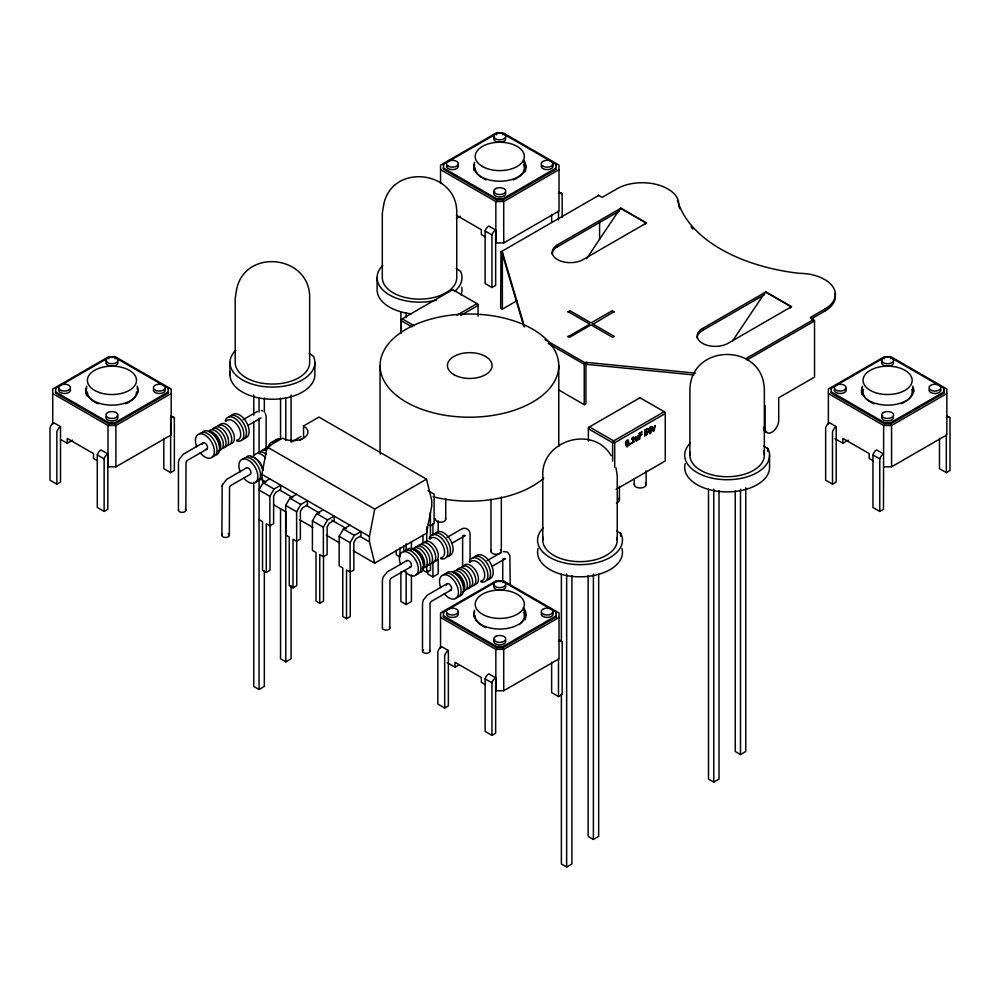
<?xml version="1.0" encoding="UTF-8"?>
<svg xmlns="http://www.w3.org/2000/svg" width="1000" height="1000" viewBox="0 0 1000 1000"><rect width="100%" height="100%" fill="white"/><g stroke="black" fill="none" stroke-linecap="round" stroke-linejoin="round"><path stroke-width="1.5" d="M55.613 393.113L55.613 391.912L108.8 422.612L115.1 422.612L168.287 391.9L168.287 393.1L115.1 423.812L108.8 423.812L55.613 393.113L55.625 388.275L108.812 357.562L108.812 358.762M443.45 169.2L443.45 168L496.625 198.7L502.925 198.7L556.112 167.987L556.112 169.188L502.925 199.9L496.625 199.9L443.45 169.2L443.45 164.363L496.637 133.65L496.637 134.85M443.45 617.025L443.45 612.188L496.637 581.475L502.925 581.475L556.112 612.175L556.112 617.013L502.925 647.725L496.625 647.725L443.45 617.025L443.45 615.825L496.625 646.525L502.925 646.525L556.112 615.812L556.112 617.013M890.75 358.762L890.75 357.562L943.938 388.275L943.938 393.1L890.75 423.812L884.45 423.812L831.275 393.113L831.275 388.275L884.463 357.562L884.463 358.762M585.95 362.325L585.95 364.3L586.8 363.8L585.95 365.275L585.95 403.688L584.237 404.675L584.237 364.3L585.95 362.325L695.525 373.15M516.95 300.712L502.362 309.137L500.65 308.163L500.988 251.425L502.362 252.013L524.538 326.875M597.888 195.875L598.513 195.287L602.15 197.362L616.65 188.988A35.587 20.55 0 0 1 667.825 188.988A35.587 20.55 0 0 1 678.688 203.762A153.737 88.763 0 0 0 799.188 273.325A35.587 20.55 0 0 1 824.775 279.6A36.188 20.888 0 0 1 824.775 309.137L824.775 311.112L811.587 318.725M222.175 485.925L221.9 535.325M633.138 441.938L633.4 436.875L631.85 439.113L632.025 438.125M262.938 484.025L261.875 474.35L267.15 446.987L282.512 438.113A14.887 8.6 0 0 0 303.575 438.113A14.887 8.6 0 0 0 303.575 425.95L318.95 417.075L426.512 479.175L431.775 500.45L431.775 505.875L426.512 533.237L374.7 563.15L353.188 550.725M374.7 563.15L369.438 541.862L369.438 536.45L374.7 509.087L426.512 479.175M653.413 429.825L655.088 425.513M653.1 431L653.938 430.825L655.35 425.662M222.562 484.613L226.8 479.275L246.513 467.9M222.062 486.3L222.613 484.412M625.475 442.188L626.862 440.25M269.75 478.888L263.137 482.713L258.925 490L269.875 496.325L269.875 525.825L266.275 523.75L266.275 572.388L270.025 570.212L270.025 524.625M269.875 496.325L274.088 489.025L280.7 485.213L280.7 489.538L275.725 492.413L273.625 496.062L273.625 523.663L269.875 525.825M293.012 587.825L293.012 539.188L296.613 541.263L300.363 539.1L300.363 511.5L302.475 507.85L307.438 504.988L307.438 500.65L300.825 504.475L296.613 511.763L296.762 585.662L293.012 587.825L289.262 585.662L289.262 537.025L285.663 534.938L285.663 505.45L289.875 498.15L296.488 494.338M323.512 555.5L323.512 601.1L319.762 603.263L316.012 601.1L316.012 552.463L312.413 550.388L312.413 520.887L316.625 513.587L323.237 509.775M323.363 556.712L323.363 527.212L327.575 519.913L334.188 516.1L334.188 520.425L329.225 523.3L327.113 526.938L327.113 554.55L323.363 556.712L319.762 554.625L319.762 603.263M350.262 570.95L350.262 616.55L346.512 618.713L342.762 616.55L342.762 567.913L339.162 565.825L339.162 536.325L343.375 529.038L349.988 525.212M350.112 572.15L350.112 542.65L354.325 535.363L360.938 531.538L360.938 535.862L355.962 538.737L353.862 542.388L353.862 569.987L350.112 572.15L346.512 570.075L346.512 618.713M586.712 258.488L619.4 209.713A3.912 2.263 -60 0 1 620.65 208.375A3.525 2.037 -60 0 1 620.913 208.188L646.525 222.95A3.525 2.037 -60 0 0 646.237 223.15A3.912 2.263 -60 0 0 644.987 224.488M732.55 340.925L764.375 293.438A3.912 2.263 -60 0 1 765.625 292.1A3.525 2.037 -60 0 1 765.913 291.9L791.513 306.675A3.525 2.037 -60 0 0 791.213 306.875A3.912 2.263 -60 0 0 789.963 308.212M637.325 440.1L638.225 439.888L638.225 435.55L637.6 439.162L636.4 440.35L635.913 436.887L635.275 437.262C633.263 440.275 637.038 442.675 637.325 439.625M644.788 433C647.9 430.037 647.6 435.95 644.575 434.888M645.438 431.863L646.8 431.425A1.975 1.137 -60 0 1 647.525 431.525A1.762 1.013 -60 0 1 647.788 432.05L646.862 434.875L644.575 435.712M60.625 439.462L67.2 443.263L72.575 440.163M456.375 218.575L460.4 216.25M52.725 393.562L108 425.487L115.9 425.487L171.188 393.562M440.55 169.65L495.838 201.575L503.725 201.575L559.012 169.65M56.85 484.137L60.525 482.013L60.525 426.625L53.688 422.675A5.513 3.175 -60 0 0 50 428.1L50 480.188L56.85 484.137L56.85 432.05A5.513 3.175 -60 0 1 60.525 426.625M108 425.487L108 466.825L115.9 466.825L171.188 434.913L171.188 389.012L115.9 357.088L108 357.088L52.725 389.012L52.725 424.225M495.838 201.575L495.838 242.913L503.725 242.913L559.012 211L559.012 165.1L503.725 133.175L495.838 133.175L440.55 165.1L440.55 183.475M500.65 252.013L598.737 195.387M203.062 442.8L183.35 454.175L179.15 459.325L178.438 462.675L178.438 510.238M243.05 419.712L257.512 411.362M646.5 222.963L583.062 259.587A18.088 10.45 0 0 1 557.475 259.587A18.088 10.45 0 0 1 557.475 244.812L620.913 208.188M206.762 449.263L187.125 460.538L186.025 462.163L185.888 510.225M248.012 425.45L260.988 417.95M552.175 254.175A18.088 10.45 0 0 1 557.475 246.788L619.562 210.938M163.812 438.263L163.812 468.675L170.662 472.638L174.35 470.5L174.35 417.938L170.925 415.962M104.138 511.438L107.825 509.312L107.825 453.925L100.975 449.975A5.362 3.088 -60 0 0 97.287 454.925L97.287 507.488L104.138 511.438L104.138 458.875A5.362 3.088 -60 0 1 107.825 453.925M491.962 287.525L495.65 285.4L495.65 230.012L488.8 226.062A5.362 3.088 -60 0 0 485.112 231.012L485.112 283.575L491.962 287.525L491.962 234.963A5.362 3.088 -60 0 1 495.65 230.012M457.025 315.15L476.975 303.625L478.038 305.45L460.737 315.438M291.762 441.775L300.95 436.463M299.625 440.387L303.575 438.113L303.575 425.95M250.225 474.35L230.588 485.625L229.537 487.05L229.35 535.325M568.025 312.1L569.725 310.625L591.05 322.938L612.375 310.625L614.075 312.1M568.025 336.725L589.338 324.412M568.025 336.238L569.725 337.225L591.05 324.913L612.375 337.225L614.075 336.725M592.75 324.412L614.075 311.613M791.513 306.675L728.062 343.312A18.088 10.45 0 0 1 702.475 343.312A18.088 10.45 0 0 1 702.475 328.537L765.913 291.9M697.175 337.887A18.088 10.45 0 0 1 702.475 330.5L764.562 294.65M824.775 309.137L810.275 317.512L814.525 320.825L814.538 377.1L778.713 397.788L778.713 420.438A9.65 5.575 -60 0 1 771.888 432.25A9.65 5.575 -60 0 1 765.062 428.312L763.363 427.325M746.162 358.462L813.688 319.488M747.013 359.95L814.538 320.962M407 560.538L387.287 571.925L383.1 577.062L382.388 580.425L382.388 627.987M446.987 537.45L461.45 529.113C465.112 526.663 470.35 529.688 470.062 534.087L470.062 560.163M638.925 433.4L642.188 431.825L639.6 433.7M644.788 430.025L647.8 428.587L645.438 430.325M631.85 439.113L632.75 438.587L632.75 442.463L631.587 442.837M410.7 567L391.062 578.288L389.963 579.9L389.825 627.962M451.95 543.188L465.375 535.5L463.537 535.438M652.65 427.225L651.7 427.475L652.65 427.225L653.675 429.975M639.6 435.325L642.087 434.188L639.6 436.012M629.375 443.587L630.438 443.275L630.438 444.387L629.375 444.7M644.837 435.037L644.837 435.863M633.4 442.088L634.288 441.575L631.587 443.425M638.925 439.175L639.862 438.95L639.862 436.163M423 567.175L423 570.212L426.75 572.388L430.5 570.212L430.5 564.138M280.538 509.012L280.538 658.825L285.8 661.875L291.075 658.825L291.075 585.487M427.65 570.775L427.65 573.9L432.912 576.938L438.175 573.9L438.175 559.85M253.787 482.212L253.787 686.438L259.062 689.475L264.325 686.438L264.325 571.075M400.9 571.888L400.9 601.5L406.163 604.538L411.425 601.5L411.425 575M447.113 583.7L427.413 595.087L423.212 600.225L422.5 603.587L422.5 651.15M487.113 560.612L501.562 552.275M616.05 489.387L665.263 460.962L665.263 412.325L639.987 397.738L588.387 427.525L588.387 440.988M450.825 590.163L431.188 601.45L430.075 603.062L429.95 651.125M492.075 566.35L505.5 558.663L503.663 558.6M447.125 662.613L455.025 667.175L459.062 664.85M834.963 438.713L842.85 443.263L848.238 440.163M831.275 393.113L831.275 391.912L884.45 422.612L890.75 422.612L943.938 391.9M440.55 617.475L495.838 649.4L503.725 649.4L559.012 617.475M828.375 393.562L883.662 425.487L891.562 425.487L946.838 393.562M444.675 708.05L448.363 705.925L448.363 650.537L441.512 646.587A5.513 3.175 -60 0 0 437.825 652.013L437.825 704.1L444.675 708.05L444.675 655.962A5.513 3.175 -60 0 1 448.363 650.537M832.5 484.137L836.188 482.013L836.188 426.625L829.338 422.675A5.513 3.175 -60 0 0 825.65 428.1L825.65 480.188L832.5 484.137L832.5 432.05A5.513 3.175 -60 0 1 836.188 426.625M495.838 649.4L495.838 690.738L503.725 690.738L559.012 658.812L559.012 612.913L503.725 581L495.838 581L440.55 612.913L440.55 648.138M883.662 466.825L891.562 466.825L946.838 434.913L946.838 389.012L891.562 357.088L883.662 357.088L828.375 389.012L828.375 424.225M551.638 662.175L551.638 692.588L558.488 696.538L562.175 694.412L562.175 641.85L558.75 639.875M939.475 438.263L939.475 468.675L946.312 472.638L950 470.5L950 417.938A5.362 3.088 -60 0 0 946.312 417.238M491.962 735.35L495.65 733.225L495.65 677.825L488.8 673.875A5.362 3.088 -60 0 0 485.112 678.838L485.112 731.4L491.962 735.35L491.962 682.788A5.362 3.088 -60 0 1 495.65 677.825M879.788 511.438L879.788 458.875A5.362 3.088 -60 0 1 883.475 453.925L876.625 449.975A5.362 3.088 -60 0 0 872.95 454.925L872.95 507.488L879.788 511.438L883.475 509.312L883.662 425.487M588.125 575.8L588.125 836.413L593.387 839.45L598.663 836.413L598.663 574.237M735.238 490.875L735.238 751.488L740.5 754.525L745.763 751.488L745.763 487.75M561.375 694.1L561.375 864.013L566.65 867.05L571.912 864.013L571.912 575.625M708.487 489.137L708.487 779.087L713.75 782.125L719.013 779.087L719.013 490.688M503.4 551.55L507.413 552.087L509.9 555.3L510.188 584.862M451.712 290.25L453.812 290.25M638.938 398.35L641.038 398.35M585.95 364.3L693.988 374.963M261.425 410.538L262.613 410.9M556.112 169.188L556.112 164.363L502.925 133.65L502.925 134.85M620.65 208.375L646.237 223.15M765.625 292.1L791.213 306.875M558.75 192.05L562.175 194.025L562.175 217.225M946.575 415.962L948.863 417.287M485.112 231.012L491.962 234.963M872.95 454.925L879.788 458.875M456.35 215.25L481.35 229.688L481.35 234.55L485.3 236.838M873.125 460.75L869.175 458.462L869.175 453.6L842.85 438.4L842.85 443.263M502.362 252.013L502.362 253.988L503.212 254.475L502.362 254.975L502.362 309.137M592.75 323.925L614.075 336.238M568.025 311.613L589.338 323.925M456.188 268.4L460.538 271.3A42.438 24.5 0 0 1 454.312 291.688M763.775 445.988L768.125 448.875A42.438 24.5 0 0 1 721.587 479.513A42.438 24.5 0 0 1 690.375 442.975M545.037 339.7L585.087 362.812M548.2 343.488L584.237 364.3M559.038 390.125L584.237 404.675M635.913 436.887L635.275 437.262M414.325 325.812L402.212 318.825L401.163 320.65L411.925 326.863M309.075 353.338L313.425 356.225A42.438 24.5 0 0 1 266.887 386.863A42.438 24.5 0 0 1 235.675 350.312M616.663 530.913L621.013 533.812A42.438 24.5 0 0 1 574.475 564.45A42.438 24.5 0 0 1 543.263 527.9M428.013 490.65L434.1 494.162L434.1 523.663L430.35 525.825L427.95 524.438M168.287 393.1L168.275 388.275L115.1 357.562L115.1 358.762M267.15 446.987L374.7 509.087M261.875 474.35L369.438 536.45M261.875 479.775L265.912 482.1M279.363 489.862L292.8 497.625M306.25 505.387L319.688 513.15M331.788 520.138L346.575 528.675M360.025 536.438L369.438 541.862M263.137 482.713L274.088 489.025M289.875 498.15L300.825 504.475M316.625 513.587L327.575 519.913M343.375 529.038L354.325 535.363M285.663 505.45L296.613 511.763M312.413 520.887L323.363 527.212M339.162 536.325L350.112 542.65M273.863 504.925L285.963 511.912M299.413 519.675L312.85 527.438M326.3 535.2L339.75 542.962M258.925 519.5L262.525 521.575L262.525 570.212L266.275 572.388M97.287 454.925L104.138 458.875M485.112 678.838L491.962 682.788M97.475 460.75L93.525 458.462L93.525 453.6L67.2 438.4L67.2 443.263M485.3 684.65L481.35 682.375L481.35 677.513L455.025 662.312L455.025 667.175M611.163 455.688C593.513 424.787 541.225 439.963 542.788 475.712L542.788 540.15M265.287 413.188L266.125 416.337L266.125 448.562M651.963 427.625L653.375 431.15M502.362 253.988L523.65 325.85M615.975 467.837L617.25 475.712L617.25 540.15M943.938 393.1L943.938 388.275M946.312 434.613L946.312 472.638M891.562 425.487L891.562 466.825M890.75 422.612L890.75 423.812M884.45 422.612L884.45 423.812M831.275 388.275L831.275 389.475M769.562 455.225L769.562 467.375A42.438 24.5 0 0 1 723.787 491.812A42.438 24.5 0 0 1 685.212 463.55M767.65 448.225L767.65 451.262M765.062 405.662L765.062 428.312M764.35 455.225L764.35 390.775C764.6 342.388 689.65 342.388 689.9 390.775L689.9 455.225M740.5 489.225L740.5 754.525M713.75 489.05L713.75 782.125M702.475 328.537L702.475 330.5M678.688 203.762L678.688 205.725A153.737 88.763 0 0 0 679.75 208.562M646.15 470.875L646.15 484.562M645.7 430.475L645.7 432.013M645.05 430.175L645.05 433.15M639.862 433.85L639.862 435.487M639.188 433.55L639.188 439.338M634.237 478.475L634.237 484.562M629.637 443.738L629.637 444.85M620.538 533.15L620.538 536.188M619.412 486.325L619.412 500M614.712 467.2L614.712 442.725L613.663 440.9L589.438 426.925L588.387 428.75L612.612 442.725L614.712 442.725L665.263 413.55L664.212 411.725L613.663 440.9L612.612 442.725L612.612 461.087M599.587 222.05L599.587 239.075M593.387 574.163L593.387 839.45M566.65 573.987L566.65 867.05M561.375 574.062L561.375 641.1M558.775 365.625A89.35 51.588 0 0 1 424.738 410.3A89.35 51.588 0 0 1 424.738 320.95A89.35 51.588 0 0 1 558.775 365.625L558.775 446.475M558.488 210.7L558.488 219.825M558.488 658.512L558.488 696.538M557.475 244.812L557.475 246.788M556.112 164.363L556.112 165.562M556.112 612.175L556.112 613.375M551.638 214.35L551.638 221.95M503.725 201.575L503.725 242.913M503.725 649.4L503.725 690.738M502.925 198.7L502.925 199.9M502.925 581.475L502.925 582.675M502.925 646.525L502.925 647.725M502.738 559.05L502.738 581.938M501.337 497.025L501.337 550.95M496.625 198.7L496.625 199.9M496.625 646.525L496.625 647.725M490.988 499.263L490.988 551.65M478.038 316.163L478.038 304.237L452.762 289.65L401.163 319.438L401.163 333.2M462.625 535.887L462.625 566.4M445.737 498.725L445.737 518.85M443.45 164.363L443.45 165.562M443.45 612.188L443.45 613.387M438.175 520.837L438.175 531.763M432.912 523.875L432.912 534.8M432.912 561.337L432.912 576.938M430.35 512.025L430.5 538.3M426.75 526.788L426.75 541.987M426.75 564.788L426.75 572.388M423 535.262L423 542.863M411.425 542.263L411.425 550.062M406.163 313.025L406.163 317.7M406.163 543.75L406.163 549.975M406.163 571.8L406.163 604.538M403.75 545.65L403.75 551.737M400.9 311.55L400.9 333.375M400 547.825L400 556.938L396.25 554.775L396.25 550.212M380.062 365.625L380.062 449.575A89.35 51.588 0 0 0 380.4 454.062M377.1 277.638L377.1 289.8A42.438 24.5 0 0 0 411.25 313.825M314.875 362.575L314.875 374.725A42.438 24.5 0 0 1 270.212 399.2A42.438 24.5 0 0 1 230.225 372.175M291.075 395.1L291.075 441.912M285.8 398.137L285.8 440.275M285.8 512.062L285.8 661.875M280.538 398.212L280.538 438.787M264.325 398.038L264.325 412.062M259.062 397.962L259.062 411.987M259.062 418.225L259.062 452.525M259.062 479.025L259.062 689.475M253.787 394.925L253.787 415.188M253.787 421.425L253.787 455.712M229.988 362.575L229.988 374.725M170.662 472.638L170.662 417.238A5.362 3.088 -60 0 1 174.35 417.938M168.275 388.275L168.275 389.462M115.9 425.487L115.9 466.825M115.1 422.612L115.1 423.812M108.8 422.612L108.8 423.812M55.625 388.275L55.625 389.475M893.562 362.575A5.962 3.438 0 0 1 892.013 365.05L890.825 365.625A5.962 3.438 0 0 1 883.6 365.275L882.588 364.588A5.962 3.438 0 0 1 882.312 361.15M893.562 417.612A5.962 3.438 0 0 1 892.625 419.312L891.612 419.988A5.962 3.438 0 0 1 884.388 420.337L883.2 419.762A5.962 3.438 0 0 1 882.6 415.588M912.788 386.2A26.062 15.05 0 0 1 887.613 405.138A26.062 15.05 0 0 1 862.438 386.2M845.387 388.375A5.962 3.438 0 0 1 841 393.5A5.962 3.438 0 0 1 834.475 389.2M940.75 389.2A5.962 3.438 0 0 1 935 393.525A5.962 3.438 0 0 1 929.237 389.2M861.95 394.562A26.062 15.05 0 0 1 862.438 388.05M912.788 388.05A26.062 15.05 0 0 1 913.675 391.95M911.8 389.487A24.575 14.188 0 0 1 906.075 401.3M904.987 401.975A24.575 14.188 0 0 1 901.25 403.75M873.962 403.75A24.575 14.188 0 0 1 870.238 401.975M869.137 401.3A24.575 14.188 0 0 1 863.413 389.487M558.488 193.325A5.362 3.088 -60 0 1 562.175 194.025M505.462 137.775A5.962 3.438 0 0 1 504.188 141.137L503 141.713A5.962 3.438 0 0 1 495.763 141.363L494.762 140.675A5.962 3.438 0 0 1 494.487 137.238M505.6 192.8A5.962 3.438 0 0 1 504.787 195.4L503.787 196.088A5.962 3.438 0 0 1 496.562 196.425L495.375 195.85A5.962 3.438 0 0 1 494.775 191.675M523.4 159.812A26.062 15.05 0 0 1 502.05 181.163A26.062 15.05 0 0 1 474.613 162.288M457.55 164.462A5.962 3.438 0 0 1 453.175 169.587A5.962 3.438 0 0 1 446.637 165.287M552.325 164.462A5.962 3.438 0 0 1 547.95 169.587A5.962 3.438 0 0 1 541.413 165.287M525.737 169.35A26.062 15.05 0 0 1 524.95 171.938M474.113 170.65A26.062 15.05 0 0 1 474.613 164.137M523.4 161.675A26.062 15.05 0 0 1 525.837 168.038M523.513 164.363A24.575 14.188 0 0 1 522.05 174.037M521.062 175.125A24.575 14.188 0 0 1 518.25 177.4M517.15 178.075A24.575 14.188 0 0 1 513.425 179.838M486.138 179.838A24.575 14.188 0 0 1 482.4 178.075M481.312 177.4A24.575 14.188 0 0 1 475.213 168.038M558.488 641.15A5.362 3.088 -60 0 1 562.175 641.85M505.462 585.6A5.962 3.438 0 0 1 504.188 588.962L503 589.538A5.962 3.438 0 0 1 495.763 589.188L494.762 588.5A5.962 3.438 0 0 1 494.487 585.062M505.6 640.625A5.962 3.438 0 0 1 504.787 643.213L503.787 643.9A5.962 3.438 0 0 1 496.562 644.25L495.375 643.675A5.962 3.438 0 0 1 494.775 639.5M523.4 607.638A26.062 15.05 0 0 1 502.05 628.987A26.062 15.05 0 0 1 474.613 610.1M457.55 612.275A5.962 3.438 0 0 1 453.175 617.413A5.962 3.438 0 0 1 446.637 613.112M552.325 612.275A5.962 3.438 0 0 1 547.95 617.413A5.962 3.438 0 0 1 541.413 613.112M525.737 617.163A26.062 15.05 0 0 1 524.95 619.75M473.725 615.862A26.062 15.05 0 0 1 474.613 611.962M523.4 609.5A26.062 15.05 0 0 1 525.837 615.862M523.513 612.188A24.575 14.188 0 0 1 519.275 624.5M486.138 627.65A24.575 14.188 0 0 1 482.4 625.887M481.312 625.212A24.575 14.188 0 0 1 475.213 615.862M117.625 361.688A5.962 3.438 0 0 1 116.363 365.05L115.162 365.625A5.962 3.438 0 0 1 107.938 365.275L106.938 364.588A5.962 3.438 0 0 1 106.662 361.15M117.25 415.875A5.962 3.438 0 0 1 116.962 419.312L115.962 419.988A5.962 3.438 0 0 1 108.737 420.337L107.55 419.762A5.962 3.438 0 0 1 106.275 416.4M137.125 386.2A26.062 15.05 0 0 1 111.95 405.138A26.062 15.05 0 0 1 86.775 386.2M70.325 389.2A5.962 3.438 0 0 1 63.788 393.5A5.962 3.438 0 0 1 59.413 388.375M164.5 388.375A5.962 3.438 0 0 1 160.113 393.5A5.962 3.438 0 0 1 153.588 389.2M86.775 395.838A26.062 15.05 0 0 1 86.775 388.05M137.125 388.05A26.062 15.05 0 0 1 138.012 391.95M136.525 391.95A24.575 14.188 0 0 1 130.425 401.3M129.325 401.975A24.575 14.188 0 0 1 125.6 403.75M98.312 403.75A24.575 14.188 0 0 1 94.575 401.975M93.488 401.3A24.575 14.188 0 0 1 87.387 391.95M500.35 549.5A5.213 3.013 0 0 1 496.775 554.288A5.213 3.013 0 0 1 491.375 550.112M445.412 518.088A5.213 3.013 0 0 1 441.175 522.188A5.213 3.013 0 0 1 435.412 518.763M543.725 478.225A89.35 51.588 0 0 1 433.062 496.7M457.925 569.312A11.175 6.45 60 0 1 470.35 574.587A11.175 6.45 60 0 1 468.713 588M461.087 567.487A11.175 6.45 60 0 1 473.512 572.762A11.175 6.45 60 0 1 471.875 586.175M456.55 569.663A11.175 6.45 60 0 1 467.713 576.112A11.175 6.45 60 0 1 467.713 589.012M452.663 572.35A11.175 6.45 60 0 1 465.087 577.638A11.175 6.45 60 0 1 463.45 591.038M452.912 572.2A11.175 6.45 60 0 1 463.137 580.438A11.175 6.45 60 0 1 462.45 592.05M453.775 573A11.175 6.45 60 0 1 463.438 589.75M446.025 573.688A13.4 7.738 60 0 1 460.938 580.025A13.4 7.738 60 0 1 458.975 596.112M443.4 575.2A13.4 7.738 60 0 1 458.3 581.55A13.4 7.738 60 0 1 456.337 597.625M440.763 587.675A13.4 7.738 60 0 1 447.325 575.212A13.4 7.738 60 0 1 458.3 594.225A13.4 7.738 60 0 1 444.225 593.675M470.037 562.312A11.175 6.45 60 0 1 482.463 567.6A11.175 6.45 60 0 1 480.825 581M469.3 561.8A13.4 7.738 60 0 1 485.15 566.05A13.4 7.738 60 0 1 480.913 581.9M463.713 565.962A11.175 6.45 60 0 1 476.138 571.25A11.175 6.45 60 0 1 474.5 584.65M472.875 558.188A13.4 7.738 60 0 1 486.85 563.038A13.4 7.738 60 0 1 487.788 580M475.513 556.663A13.4 7.738 60 0 1 490.425 563A13.4 7.738 60 0 1 488.462 579.087M429.438 650.05A3.725 2.15 0 0 1 428.375 652.887A3.725 2.15 0 0 1 423.387 652.525A3.725 2.15 0 0 1 423.575 649.625M446.337 585.4A3.725 2.15 60 0 1 448.75 583.787A3.725 2.15 60 0 1 451.562 587.925A3.725 2.15 60 0 1 449.637 590.262M417.8 546.15A11.175 6.45 60 0 1 430.225 551.425A11.175 6.45 60 0 1 428.587 564.825M420.962 544.325A11.175 6.45 60 0 1 433.387 549.6A11.175 6.45 60 0 1 431.75 563.013M415.175 547.663A11.175 6.45 60 0 1 427.6 552.95A11.175 6.45 60 0 1 425.962 566.35M412.537 549.188A11.175 6.45 60 0 1 424.963 554.462A11.175 6.45 60 0 1 423.325 567.875M411.163 549.538A11.175 6.45 60 0 1 422.337 555.988A11.175 6.45 60 0 1 422.337 568.888M413.65 549.837A11.175 6.45 60 0 1 423.587 564.375M423.325 566.587A11.175 6.45 60 0 1 422.537 568.325M405.913 550.525A13.4 7.738 60 0 1 419.888 555.388A13.4 7.738 60 0 1 420.812 572.337M404.775 550.65A13.4 7.738 60 0 1 419 559.938A13.4 7.738 60 0 1 416.225 574.462M400.637 564.5A13.4 7.738 60 0 1 407.2 552.05A13.4 7.738 60 0 1 418.188 571.062A13.4 7.738 60 0 1 404.113 570.513M429.913 539.15A11.175 6.45 60 0 1 442.337 544.438A11.175 6.45 60 0 1 440.7 557.837M429.175 538.638A13.4 7.738 60 0 1 445.037 542.875A13.4 7.738 60 0 1 440.788 558.737M424.85 541.638A11.175 6.45 60 0 1 436.7 549.375A11.175 6.45 60 0 1 434.387 561.487M432.762 535.025A13.4 7.738 60 0 1 446.737 539.875A13.4 7.738 60 0 1 447.663 556.838M435.387 533.5A13.4 7.738 60 0 1 450.3 539.837A13.4 7.738 60 0 1 448.338 555.925M389.312 626.888A3.725 2.15 0 0 1 386.613 630.1A3.725 2.15 0 0 1 382.5 627.425M406.312 561.5A3.725 2.15 60 0 1 410.725 562.712A3.725 2.15 60 0 1 409.513 567.1M260.487 451.662A11.175 6.45 60 0 1 265.275 450.188M257.325 453.488A11.175 6.45 60 0 1 266.212 454.375M263.113 450.15A11.175 6.45 60 0 1 267.913 448.663M265.75 448.625A11.175 6.45 60 0 1 268.637 446.962M269.438 446.5A11.175 6.45 60 0 1 270.688 445.337M268.7 445.975A13.4 7.738 60 0 1 275.4 442.113M272.275 442.362A13.4 7.738 60 0 1 278.038 440.588M274.913 440.85A13.4 7.738 60 0 1 280.663 439.075M246.938 456.475A13.4 7.738 60 0 1 262.787 470.538M261.837 478.288A13.4 7.738 60 0 1 258.375 480.288M251.262 456.987A11.175 6.45 60 0 1 262.838 469.212M254.688 455.012A11.175 6.45 60 0 1 265.475 457.9M242.8 459.387A13.4 7.738 60 0 1 257.7 465.725A13.4 7.738 60 0 1 255.738 481.812M240.162 471.85A13.4 7.738 60 0 1 246.725 459.387A13.4 7.738 60 0 1 257.7 478.413A13.4 7.738 60 0 1 243.625 477.863M228.263 533.8A3.725 2.15 0 0 1 228.475 536.7A3.725 2.15 0 0 1 223.487 537.087A3.725 2.15 0 0 1 222.4 534.25M246.088 468.288A3.725 2.15 60 0 1 250.225 470.05A3.725 2.15 60 0 1 249.688 474.513M213.863 428.4A11.175 6.45 60 0 1 226.287 433.688A11.175 6.45 60 0 1 224.65 447.088M217.025 426.575A11.175 6.45 60 0 1 229.45 431.863A11.175 6.45 60 0 1 227.812 445.262M212.488 428.762A11.175 6.45 60 0 1 223.663 435.2A11.175 6.45 60 0 1 223.663 448.1M209.862 430.275A11.175 6.45 60 0 1 221.713 438.013A11.175 6.45 60 0 1 219.387 450.125M208.863 431.287A11.175 6.45 60 0 1 219.075 439.538A11.175 6.45 60 0 1 218.388 451.138M209.713 432.088A11.175 6.45 60 0 1 219.65 446.637M201.962 432.775A13.4 7.738 60 0 1 216.875 439.125A13.4 7.738 60 0 1 214.913 455.2M199.338 434.3A13.4 7.738 60 0 1 214.25 440.637A13.4 7.738 60 0 1 212.288 456.725M196.7 446.763A13.4 7.738 60 0 1 203.263 434.3A13.4 7.738 60 0 1 214.25 453.312A13.4 7.738 60 0 1 200.175 452.775M225.975 421.413A11.175 6.45 60 0 1 238.4 426.7A11.175 6.45 60 0 1 236.762 440.1M225.238 420.887A13.4 7.738 60 0 1 241.1 425.138A13.4 7.738 60 0 1 236.85 440.988M219.662 425.062A11.175 6.45 60 0 1 232.087 430.337A11.175 6.45 60 0 1 230.45 443.75M228.825 417.275A13.4 7.738 60 0 1 243.725 423.612A13.4 7.738 60 0 1 241.762 439.7M231.45 415.763A13.4 7.738 60 0 1 246.363 422.1A13.4 7.738 60 0 1 244.4 438.175M185.375 509.15A3.725 2.15 0 0 1 182.675 512.362A3.725 2.15 0 0 1 178.562 509.688M202.275 444.487A3.725 2.15 60 0 1 204.7 442.875A3.725 2.15 60 0 1 207.5 447.013A3.725 2.15 60 0 1 205.575 449.35M763.637 451.025A37.225 21.5 0 0 1 728.35 476.7A37.225 21.5 0 0 1 690.212 452.413M461.75 287.238A42.438 24.5 0 0 1 461.05 294.9M436.512 300.1A42.438 24.5 0 0 1 387.887 293.962A42.438 24.5 0 0 1 382.788 265.387M616.925 537.35A37.225 21.5 0 0 1 580.013 561.65A37.225 21.5 0 0 1 543.112 537.35M621.938 548.475A42.438 24.5 0 0 1 580.013 576.812A42.438 24.5 0 0 1 538.1 548.475M618.612 498.275A5.962 3.438 0 0 1 616.425 502.975M645.362 482.837A5.962 3.438 0 0 1 640.975 487.962A5.962 3.438 0 0 1 634.45 483.663M766.775 432.188A9.65 5.575 -60 0 1 763.587 429.237M835.062 293.612A36.188 20.888 0 0 1 824.775 311.112M692.9 229.075A153.737 88.763 0 0 1 690.975 226.863M677.425 200.3A35.587 20.55 0 0 1 678.363 202.987M625.55 443.6C628.138 455.275 630.887 431.213 625.55 443.6M648.487 430.35C651.087 442.025 653.825 417.975 648.487 430.35M626.237 442.912C626.725 451.85 629.438 436.275 626.237 442.912M649.188 429.663C649.663 438.6 652.387 423.025 649.188 429.663M236.475 290.262L235.2 298.125L235.2 362.575A37.225 21.5 0 0 0 272.425 384.062A37.225 21.5 0 0 0 309.662 362.575L309.662 298.125C310.6 254.788 244.062 247.512 236.475 290.262M383.575 205.325L382.312 213.188L382.312 277.638A37.225 21.5 0 0 0 419.538 299.137A37.225 21.5 0 0 0 456.763 277.638L456.763 213.188C457.713 169.85 391.175 162.575 383.575 205.325M107.95 412.463L106.938 413.15A5.962 3.438 0 0 0 107.55 417.325L108.737 417.9A5.962 3.438 0 0 0 115.962 417.55L116.962 416.863A5.962 3.438 0 0 0 116.363 412.688L115.175 412.113A5.962 3.438 0 0 0 107.95 412.463M495.775 188.55L494.775 189.237A5.962 3.438 0 0 0 495.375 193.412L496.562 193.988A5.962 3.438 0 0 0 503.787 193.637L504.787 192.95A5.962 3.438 0 0 0 504.188 188.787L503 188.2A5.962 3.438 0 0 0 495.775 188.55M495.775 636.375L494.775 637.062A5.962 3.438 0 0 0 495.375 641.225L496.562 641.812A5.962 3.438 0 0 0 503.787 641.462L504.787 640.775A5.962 3.438 0 0 0 504.188 636.6L503 636.025A5.962 3.438 0 0 0 495.775 636.375M883.6 412.463L882.6 413.15A5.962 3.438 0 0 0 883.2 417.325L884.388 417.9A5.962 3.438 0 0 0 891.612 417.55L892.625 416.863A5.962 3.438 0 0 0 892.013 412.688L890.825 412.113A5.962 3.438 0 0 0 883.6 412.463M496.562 133.488L495.375 134.062A5.962 3.438 0 0 0 494.762 138.238L495.763 138.925A5.962 3.438 0 0 0 503 139.275L504.188 138.7A5.962 3.438 0 0 0 504.8 134.525L503.787 133.837A5.962 3.438 0 0 0 496.562 133.488M108.737 357.4L107.55 357.975A5.962 3.438 0 0 0 106.938 362.15L107.938 362.837A5.962 3.438 0 0 0 115.162 363.188L116.363 362.612A5.962 3.438 0 0 0 116.962 358.438L115.962 357.75A5.962 3.438 0 0 0 108.737 357.4M884.4 357.4L883.2 357.975A5.962 3.438 0 0 0 882.588 362.15L883.6 362.837A5.962 3.438 0 0 0 890.825 363.188L892.013 362.612A5.962 3.438 0 0 0 892.625 358.438L891.625 357.75A5.962 3.438 0 0 0 884.4 357.4M496.562 581.3L495.375 581.888A5.962 3.438 0 0 0 494.762 586.05L495.763 586.737A5.962 3.438 0 0 0 503 587.1L504.188 586.512A5.962 3.438 0 0 0 504.8 582.35L503.787 581.663A5.962 3.438 0 0 0 496.562 581.3M837.25 390.625A5.962 3.438 0 0 0 846.175 387.65A5.962 3.438 0 0 0 837.25 384.675A5.962 3.438 0 0 0 837.25 390.625M932.013 390.625A5.962 3.438 0 0 0 940.95 387.65A5.962 3.438 0 0 0 932.013 384.675A5.962 3.438 0 0 0 932.013 390.625M875.325 392.625A24.575 14.188 0 0 0 912.175 380.337A24.575 14.188 0 0 0 875.325 368.062A24.575 14.188 0 0 0 875.325 392.625M448.188 166.175A5.962 3.438 0 0 0 458.15 164.625A5.962 3.438 0 0 0 450.85 160.413A5.962 3.438 0 0 0 448.188 166.175M542.95 166.175A5.962 3.438 0 0 0 552.925 164.625A5.962 3.438 0 0 0 545.625 160.413A5.962 3.438 0 0 0 542.95 166.175M482.4 166.462A24.575 14.188 0 0 0 523.513 160.1A24.575 14.188 0 0 0 493.425 142.725A24.575 14.188 0 0 0 482.4 166.462M449.412 614.538A5.962 3.438 0 0 0 458.35 611.562A5.962 3.438 0 0 0 449.412 608.575A5.962 3.438 0 0 0 449.412 614.538M544.188 614.538A5.962 3.438 0 0 0 553.125 611.562A5.962 3.438 0 0 0 544.188 608.575A5.962 3.438 0 0 0 544.188 614.538M487.5 616.538A24.575 14.188 0 0 0 524.35 604.25A24.575 14.188 0 0 0 487.5 591.962A24.575 14.188 0 0 0 487.5 616.538M61.588 390.625A5.962 3.438 0 0 0 70.525 387.65A5.962 3.438 0 0 0 61.588 384.675A5.962 3.438 0 0 0 61.588 390.625M156.363 390.625A5.962 3.438 0 0 0 165.3 387.65A5.962 3.438 0 0 0 156.363 384.675A5.962 3.438 0 0 0 156.363 390.625M99.663 392.625A24.575 14.188 0 0 0 136.525 380.337A24.575 14.188 0 0 0 99.663 368.062A24.575 14.188 0 0 0 99.663 392.625M454.075 374.738A22.338 12.9 0 0 0 491.375 368.8A22.338 12.9 0 0 0 463.825 353.125A22.338 12.9 0 0 0 454.075 374.738"/></g></svg>
